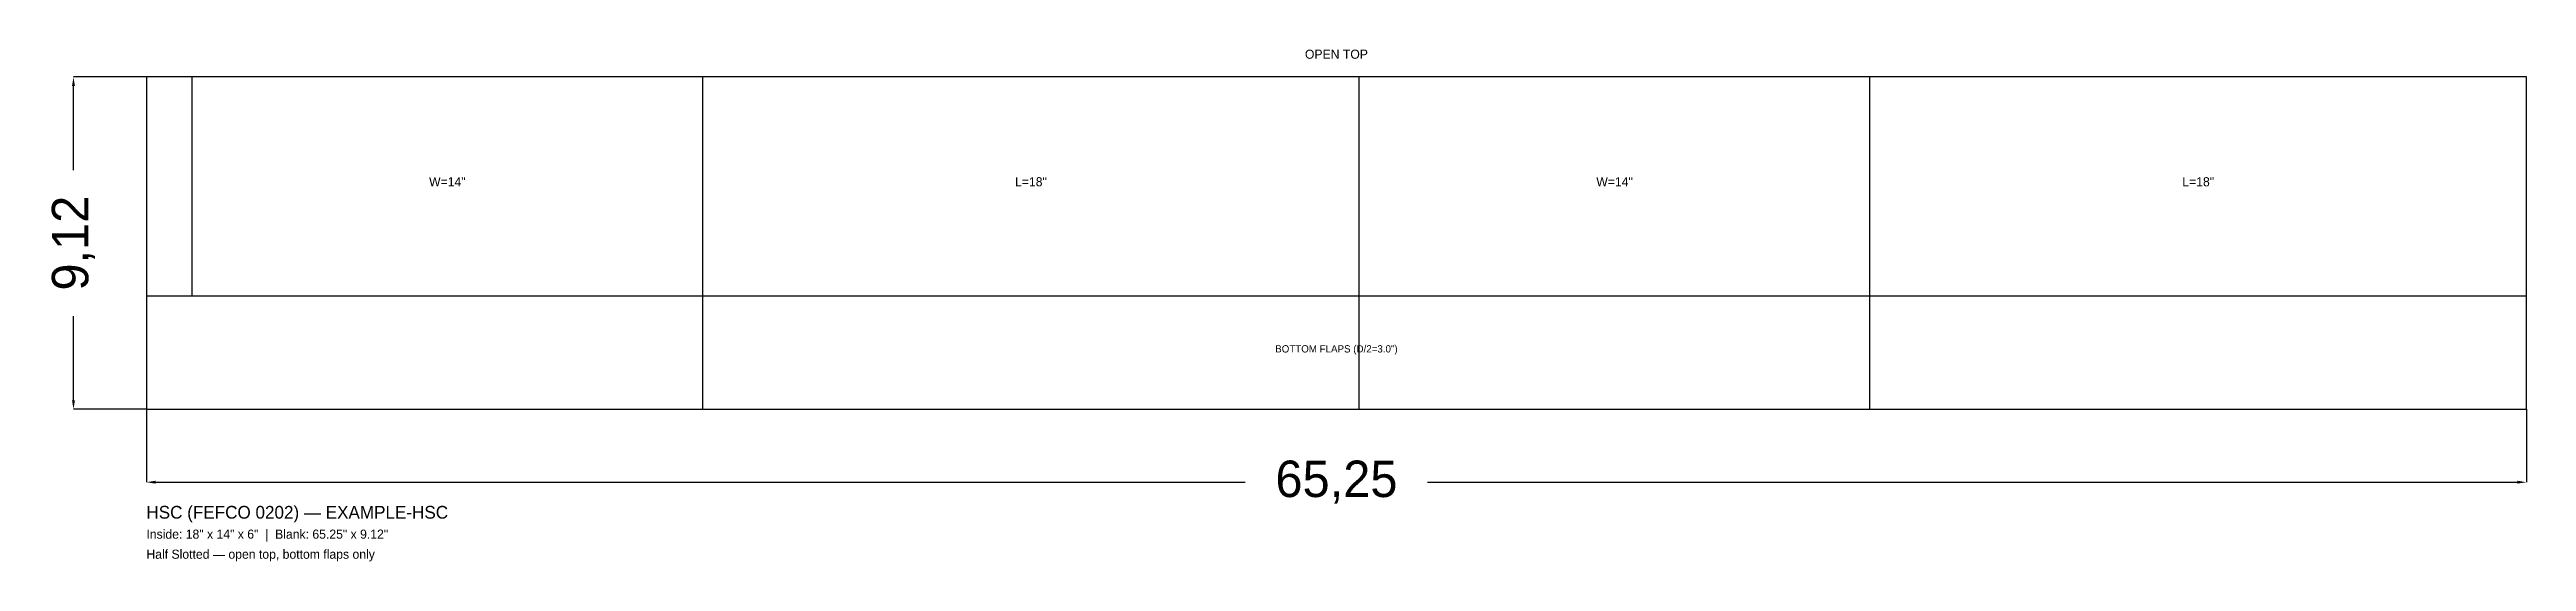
# Model space of a CAD drawing. Header units: metres. Extents: x -2.7 to 65.2, y -4.2 to 9.9.
import ezdxf
from ezdxf.enums import TextEntityAlignment as Align

# ---------------------------------------------------------------- set-up
doc = ezdxf.new("R2010")
doc.units = ezdxf.units.M
for name, color, linetype in [('CUT', 1, 'Continuous'), ('DIMENSION', 3, 'Continuous'), ('SCORE', 5, 'Continuous'), ('TITLE', 7, 'Continuous')]:
    doc.layers.add(name, color=color, linetype=linetype)
doc.dimstyles.get("Standard").update_dxf_attribs({"dimtxt": 2.5, "dimasz": 2.5, "dimexe": 1.25, "dimexo": 0.625, "dimtad": 1, "dimcen": 2.5, "dimazin": 3, "dimtfac": 1, "dimtmove": 0, "dimatfit": 3})

# ---------------------------------------------------------------- blocks, each defined once
blk = doc.blocks.new('_CLOSEDFILLED')
at = {"color": 0, "linetype": 'BYBLOCK'}
blk.add_solid([(-1, 0.16), (0, 0), (-1, -0.16)], dxfattribs=at)
blk = doc.blocks.new('*D1')
for p, q in [((0, 0), (0, -2)), ((65.25, 0), (65.25, -2)), ((0.25, -2), (30.125, -2)), ((35.125, -2), (65, -2))]:
    blk.add_line(p, q)
at = {"layer": 'Defpoints'}
for p in [(0, 0), (65.25, 0), (0, -2)]:
    blk.add_point(p, dxfattribs=at)
at = {"layer": 'DIMENSION', "xscale": 0.25, "yscale": 0.25, "rotation": 180}
blk.add_blockref('_CLOSEDFILLED', (0, -2), dxfattribs=at)
at = {"layer": 'DIMENSION', "xscale": 0.25, "yscale": 0.25}
blk.add_blockref('_CLOSEDFILLED', (65.25, -2), dxfattribs=at)
at = {"layer": 'DIMENSION', "insert": (32.625, -2), "char_height": 1, "attachment_point": 5}
blk.add_mtext('65,25', dxfattribs=at)
blk = doc.blocks.new('*D2')
for p, q in [((0, 9.118), (-2, 9.118)), ((-2, 6.559), (-2, 8.868)), ((-2, 0.25), (-2, 2.559)), ((0, 0), (-2, 0))]:
    blk.add_line(p, q)
at = {"layer": 'Defpoints'}
for p in [(0, 9.118), (-2, 0), (0, 0)]:
    blk.add_point(p, dxfattribs=at)
at = {"layer": 'DIMENSION', "xscale": 0.25, "yscale": 0.25}
for p, rotation in [((-2, 9.118), 90), ((-2, 0), 270)]:
    blk.add_blockref('_CLOSEDFILLED', p, dxfattribs=dict(at, rotation=rotation))
at = {"layer": 'DIMENSION', "insert": (-2, 4.559), "char_height": 1, "attachment_point": 5, "rotation": 90}
blk.add_mtext('9,12', dxfattribs=at)

msp = doc.modelspace()

# ---------------------------------------------------------------- linework, layer by layer
at = {"layer": 'CUT'}
for p, q in [((15.25, 0), (15.25, 3.118)), ((33.25, 0), (33.25, 3.118)), ((47.25, 0), (47.25, 3.118))]:
    msp.add_line(p, q, dxfattribs=at)
msp.add_lwpolyline([(0, 0), (65.25, 0), (65.25, 9.118), (0, 9.118)], close=True, dxfattribs=at)
at = {"layer": 'SCORE'}
for p, q in [((1.25, 3.118), (1.25, 9.118)), ((15.25, 3.118), (15.25, 9.118)), ((33.25, 3.118), (33.25, 9.118)), ((47.25, 3.118), (47.25, 9.118)), ((0, 3.118), (65.25, 3.118))]:
    msp.add_line(p, q, dxfattribs=at)

# ---------------------------------------------------------------- texts
at = {"layer": 'CUT'}
msp.add_text('OPEN TOP', height=0.25, dxfattribs=at).set_placement((32.625, 9.618), align=Align.CENTER)
at = {"layer": 'TITLE'}
for s, height, p in [('W=14"', 0.25, (8.25, 6.118)), ('L=18"', 0.25, (24.25, 6.118)), ('W=14"', 0.25, (40.25, 6.118)), ('L=18"', 0.25, (56.25, 6.118)), ('BOTTOM FLAPS (D/2=3.0")', 0.2, (32.625, 1.559))]:
    msp.add_text(s, height=height, dxfattribs=at).set_placement(p, align=Align.CENTER)
for s, height, p in [('HSC (FEFCO 0202) — EXAMPLE-HSC', 0.35, (0, -3)), ('Inside: 18" x 14" x 6"  |  Blank: 65.25" x 9.12"', 0.25, (0, -3.55)), ('Half Slotted — open top, bottom flaps only', 0.25, (0, -4.1))]:
    msp.add_text(s, height=height, dxfattribs=at).set_placement(p)

# ---------------------------------------------------------------- dimensions: what is measured, and where the dimension line sits
at = {"layer": 'DIMENSION'}
dim = msp.add_linear_dim(base=(-2, 0), p1=(0, 0), p2=(0, 9.118), angle=90, dimstyle='Standard', dxfattribs=at)
dim.commit()
dim.dimension.update_dxf_attribs({"geometry": '*D2', "text_midpoint": (-2, 4.559)})
dim = msp.add_linear_dim(base=(0, -2), p1=(0, 0), p2=(65.25, 0), dimstyle='Standard', dxfattribs=at)
dim.commit()
dim.dimension.update_dxf_attribs({"geometry": '*D1', "text_midpoint": (32.625, -2)})

doc.saveas('drawing.dxf')
